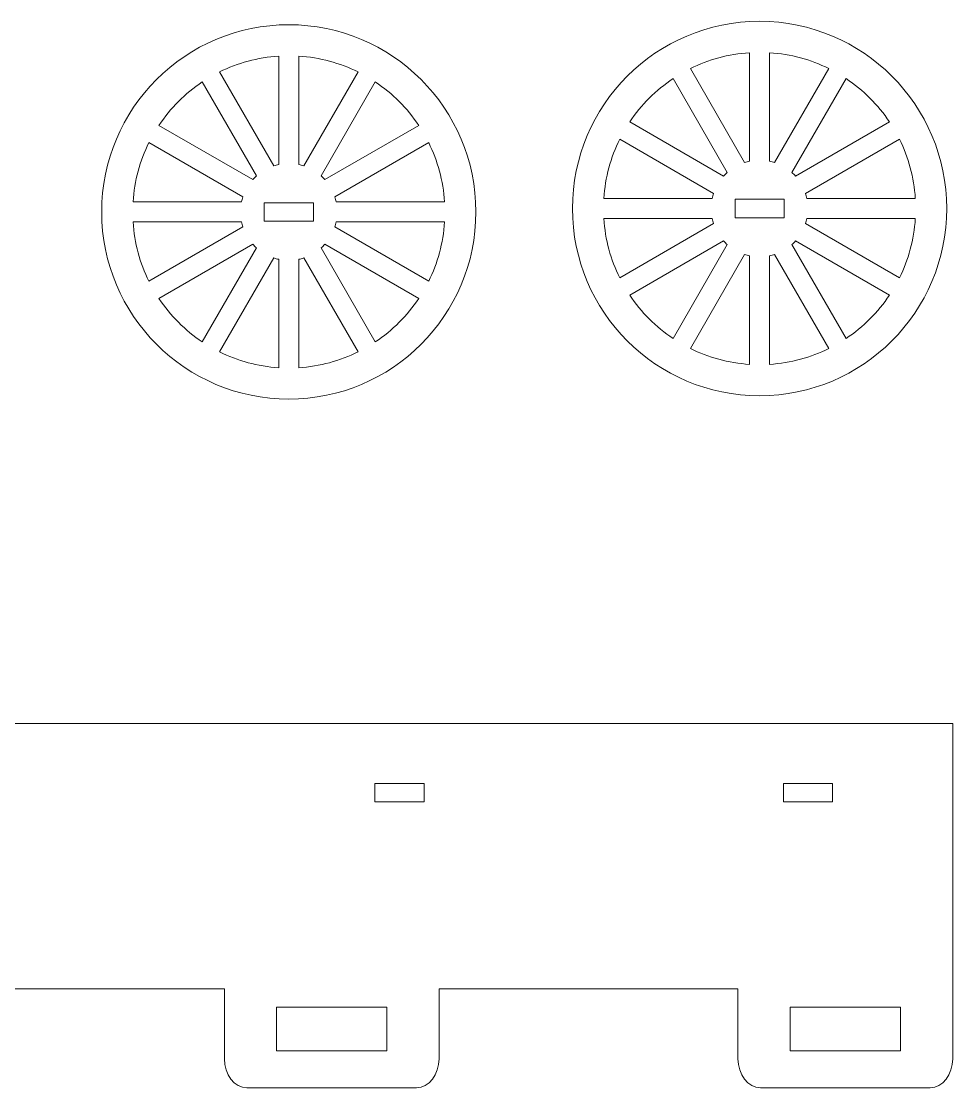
# Model space of a CAD drawing. Header units: centimetres. Extents: x -181 to 252, y -90 to 73.
# Drawn here: x 151.87 to 167.05, y -30.7 to -13.32 of the extents above; entities that cross this region are included whole.
import ezdxf

# ---------------------------------------------------------------- set-up
doc = ezdxf.new("R2010")
doc.units = ezdxf.units.CM
doc.header["$MEASUREMENT"] = 0
doc.layers.add('layer 1', color=7, linetype='Continuous')

msp = doc.modelspace()

# ---------------------------------------------------------------- linework, layer by layer
at = {"layer": 'layer 1', "color": 252, "lineweight": 9}
for points, knots in [([(159.28216, -16.42653), (159.28216, -14.74234), (157.91635, -13.37653), (156.23216, -13.37653), (156.23216, -13.37653), (154.54797, -13.37653), (153.18216, -14.74234), (153.18216, -16.42653), (153.18216, -16.42653), (153.18216, -18.11072), (154.54797, -19.47653), (156.23216, -19.47653), (156.23216, -19.47653), (157.91635, -19.47653), (159.28216, -18.11072), (159.28216, -16.42653)], [0, 0, 0, 0, 0.2, 0.2, 0.2, 0.2, 0.4, 0.4, 0.4, 0.4, 0.6, 0.6, 0.6, 0.6, 1, 1, 1, 1]), ([(163.9063, -13.32116), (162.22211, -13.32116), (160.8563, -14.68697), (160.8563, -16.37116), (160.8563, -16.37116), (160.8563, -18.05535), (162.22211, -19.42116), (163.9063, -19.42116), (163.9063, -19.42116), (165.59049, -19.42116), (166.9563, -18.05535), (166.9563, -16.37116), (166.9563, -16.37116), (166.9563, -14.68697), (165.59049, -13.32116), (163.9063, -13.32116)], [0, 0, 0, 0, 0.2, 0.2, 0.2, 0.2, 0.4, 0.4, 0.4, 0.4, 0.6, 0.6, 0.6, 0.6, 1, 1, 1, 1]), ([(156.06949, -13.88772), (156.06949, -13.88772), (156.06949, -15.65453), (156.06949, -15.65453), (156.06949, -15.65453), (156.04142, -15.66042), (156.0139, -15.66781), (155.98702, -15.67659), (155.98702, -15.67659), (155.98702, -15.67659), (155.10344, -14.14619), (155.10344, -14.14619), (155.10344, -14.14619), (155.39772, -14.0002), (155.72427, -13.90952), (156.06949, -13.88772)], [0, 0, 0, 0, 0.2, 0.2, 0.2, 0.2, 0.4, 0.4, 0.4, 0.4, 0.6, 0.6, 0.6, 0.6, 1, 1, 1, 1]), ([(157.36088, -14.14619), (157.36088, -14.14619), (156.47729, -15.67659), (156.47729, -15.67659), (156.47729, -15.67659), (156.45041, -15.66781), (156.42289, -15.66042), (156.39483, -15.65453), (156.39483, -15.65453), (156.39483, -15.65453), (156.39483, -13.88772), (156.39483, -13.88772), (156.39483, -13.88772), (156.74005, -13.90952), (157.0666, -14.0002), (157.36088, -14.14619)], [0, 0, 0, 0, 0.2, 0.2, 0.2, 0.2, 0.4, 0.4, 0.4, 0.4, 0.6, 0.6, 0.6, 0.6, 1, 1, 1, 1]), ([(163.66116, -15.62122), (163.66116, -15.62122), (162.77758, -14.09082), (162.77758, -14.09082), (162.77758, -14.09082), (163.07186, -13.94483), (163.39841, -13.85415), (163.74363, -13.83235), (163.74363, -13.83235), (163.74363, -13.83235), (163.74363, -15.59916), (163.74363, -15.59916), (163.74363, -15.59916), (163.71556, -15.60505), (163.68804, -15.61244), (163.66116, -15.62122)], [0, 0, 0, 0, 0.2, 0.2, 0.2, 0.2, 0.4, 0.4, 0.4, 0.4, 0.6, 0.6, 0.6, 0.6, 1, 1, 1, 1]), ([(164.06897, -15.59916), (164.06897, -15.59916), (164.06897, -13.83235), (164.06897, -13.83235), (164.06897, -13.83235), (164.41419, -13.85415), (164.74074, -13.94483), (165.03502, -14.09082), (165.03502, -14.09082), (165.03502, -14.09082), (164.15143, -15.62122), (164.15143, -15.62122), (164.15143, -15.62122), (164.12455, -15.61244), (164.09703, -15.60505), (164.06897, -15.59916)], [0, 0, 0, 0, 0.2, 0.2, 0.2, 0.2, 0.4, 0.4, 0.4, 0.4, 0.6, 0.6, 0.6, 0.6, 1, 1, 1, 1]), ([(154.82184, -14.30912), (154.82184, -14.30912), (155.70538, -15.83947), (155.70538, -15.83947), (155.70538, -15.83947), (155.68423, -15.85847), (155.6641, -15.8786), (155.6451, -15.89975), (155.6451, -15.89975), (155.6451, -15.89975), (154.11475, -15.0162), (154.11475, -15.0162), (154.11475, -15.0162), (154.30147, -14.73648), (154.54212, -14.49583), (154.82184, -14.30912)], [0, 0, 0, 0, 0.2, 0.2, 0.2, 0.2, 0.4, 0.4, 0.4, 0.4, 0.6, 0.6, 0.6, 0.6, 1, 1, 1, 1]), ([(156.75894, -15.83947), (156.75894, -15.83947), (157.64249, -14.30912), (157.64249, -14.30912), (157.64249, -14.30912), (157.92221, -14.49584), (158.16286, -14.73649), (158.34957, -15.01621), (158.34957, -15.01621), (158.34957, -15.01621), (156.81922, -15.89975), (156.81922, -15.89975), (156.81922, -15.89975), (156.80022, -15.8786), (156.78009, -15.85847), (156.75894, -15.83947)], [0, 0, 0, 0, 0.2, 0.2, 0.2, 0.2, 0.4, 0.4, 0.4, 0.4, 0.6, 0.6, 0.6, 0.6, 1, 1, 1, 1]), ([(163.37952, -15.7841), (163.35837, -15.8031), (163.33824, -15.82323), (163.31924, -15.84438), (163.31924, -15.84438), (163.31924, -15.84438), (161.78889, -14.96083), (161.78889, -14.96083), (161.78889, -14.96083), (161.97561, -14.68111), (162.21626, -14.44046), (162.49598, -14.25375), (162.49598, -14.25375), (162.49598, -14.25375), (163.37952, -15.7841), (163.37952, -15.7841)], [0, 0, 0, 0, 0.2, 0.2, 0.2, 0.2, 0.4, 0.4, 0.4, 0.4, 0.6, 0.6, 0.6, 0.6, 1, 1, 1, 1]), ([(164.43308, -15.7841), (164.43308, -15.7841), (165.31663, -14.25375), (165.31663, -14.25375), (165.31663, -14.25375), (165.59635, -14.44047), (165.837, -14.68112), (166.02371, -14.96084), (166.02371, -14.96084), (166.02371, -14.96084), (164.49336, -15.84438), (164.49336, -15.84438), (164.49336, -15.84438), (164.47436, -15.82323), (164.45423, -15.8031), (164.43308, -15.7841)], [0, 0, 0, 0, 0.2, 0.2, 0.2, 0.2, 0.4, 0.4, 0.4, 0.4, 0.6, 0.6, 0.6, 0.6, 1, 1, 1, 1]), ([(161.62596, -15.24244), (161.62596, -15.24244), (163.15636, -16.12603), (163.15636, -16.12603), (163.15636, -16.12603), (163.14758, -16.15291), (163.14019, -16.18042), (163.1343, -16.20849), (163.1343, -16.20849), (163.1343, -16.20849), (161.36749, -16.20849), (161.36749, -16.20849), (161.36749, -16.20849), (161.38929, -15.86327), (161.47997, -15.53672), (161.62596, -15.24244)], [0, 0, 0, 0, 0.2, 0.2, 0.2, 0.2, 0.4, 0.4, 0.4, 0.4, 0.6, 0.6, 0.6, 0.6, 1, 1, 1, 1]), ([(164.65624, -16.12602), (164.65624, -16.12602), (166.18664, -15.24244), (166.18664, -15.24244), (166.18664, -15.24244), (166.33263, -15.53672), (166.42331, -15.86327), (166.44511, -16.20849), (166.44511, -16.20849), (166.44511, -16.20849), (164.6783, -16.20849), (164.6783, -16.20849), (164.6783, -16.20849), (164.67241, -16.18042), (164.66502, -16.1529), (164.65624, -16.12602)], [0, 0, 0, 0, 0.2, 0.2, 0.2, 0.2, 0.4, 0.4, 0.4, 0.4, 0.6, 0.6, 0.6, 0.6, 1, 1, 1, 1]), ([(153.95182, -15.29781), (153.95182, -15.29781), (155.48222, -16.1814), (155.48222, -16.1814), (155.48222, -16.1814), (155.47344, -16.20828), (155.46605, -16.23579), (155.46016, -16.26386), (155.46016, -16.26386), (155.46016, -16.26386), (153.69335, -16.26386), (153.69335, -16.26386), (153.69335, -16.26386), (153.71515, -15.91864), (153.80583, -15.59209), (153.95182, -15.29781)], [0, 0, 0, 0, 0.2, 0.2, 0.2, 0.2, 0.4, 0.4, 0.4, 0.4, 0.6, 0.6, 0.6, 0.6, 1, 1, 1, 1]), ([(156.9821, -16.18139), (156.9821, -16.18139), (158.5125, -15.29781), (158.5125, -15.29781), (158.5125, -15.29781), (158.65849, -15.59209), (158.74917, -15.91864), (158.77097, -16.26386), (158.77097, -16.26386), (158.77097, -16.26386), (157.00416, -16.26386), (157.00416, -16.26386), (157.00416, -16.26386), (156.99827, -16.23579), (156.99088, -16.20827), (156.9821, -16.18139)], [0, 0, 0, 0, 0.2, 0.2, 0.2, 0.2, 0.4, 0.4, 0.4, 0.4, 0.6, 0.6, 0.6, 0.6, 1, 1, 1, 1]), ([(155.83216, -16.27653), (155.83216, -16.27653), (156.63216, -16.27653), (156.63216, -16.27653), (156.63216, -16.27653), (156.63216, -16.27653), (156.63216, -16.57653), (156.63216, -16.57653), (156.63216, -16.57653), (156.63216, -16.57653), (155.83216, -16.57653), (155.83216, -16.57653), (155.83216, -16.57653), (155.83216, -16.57653), (155.83216, -16.27653), (155.83216, -16.27653)], [0, 0, 0, 0, 0.2, 0.2, 0.2, 0.2, 0.4, 0.4, 0.4, 0.4, 0.6, 0.6, 0.6, 0.6, 1, 1, 1, 1]), ([(163.5063, -16.22116), (163.5063, -16.22116), (164.3063, -16.22116), (164.3063, -16.22116), (164.3063, -16.22116), (164.3063, -16.22116), (164.3063, -16.52116), (164.3063, -16.52116), (164.3063, -16.52116), (164.3063, -16.52116), (163.5063, -16.52116), (163.5063, -16.52116), (163.5063, -16.52116), (163.5063, -16.52116), (163.5063, -16.22116), (163.5063, -16.22116)], [0, 0, 0, 0, 0.2, 0.2, 0.2, 0.2, 0.4, 0.4, 0.4, 0.4, 0.6, 0.6, 0.6, 0.6, 1, 1, 1, 1]), ([(153.69335, -16.5892), (153.69335, -16.5892), (155.46016, -16.5892), (155.46016, -16.5892), (155.46016, -16.5892), (155.46605, -16.61727), (155.47344, -16.64479), (155.48222, -16.67167), (155.48222, -16.67167), (155.48222, -16.67167), (153.95182, -17.55525), (153.95182, -17.55525), (153.95182, -17.55525), (153.80583, -17.26097), (153.71515, -16.93442), (153.69335, -16.5892)], [0, 0, 0, 0, 0.2, 0.2, 0.2, 0.2, 0.4, 0.4, 0.4, 0.4, 0.6, 0.6, 0.6, 0.6, 1, 1, 1, 1]), ([(157.00416, -16.5892), (157.00416, -16.5892), (158.77097, -16.5892), (158.77097, -16.5892), (158.77097, -16.5892), (158.74917, -16.93442), (158.65849, -17.26097), (158.5125, -17.55525), (158.5125, -17.55525), (158.5125, -17.55525), (156.9821, -16.67166), (156.9821, -16.67166), (156.9821, -16.67166), (156.99088, -16.64478), (156.99827, -16.61727), (157.00416, -16.5892)], [0, 0, 0, 0, 0.2, 0.2, 0.2, 0.2, 0.4, 0.4, 0.4, 0.4, 0.6, 0.6, 0.6, 0.6, 1, 1, 1, 1]), ([(161.36749, -16.53383), (161.36749, -16.53383), (163.1343, -16.53383), (163.1343, -16.53383), (163.1343, -16.53383), (163.14019, -16.5619), (163.14758, -16.58942), (163.15636, -16.6163), (163.15636, -16.6163), (163.15636, -16.6163), (161.62596, -17.49988), (161.62596, -17.49988), (161.62596, -17.49988), (161.47997, -17.2056), (161.38929, -16.87905), (161.36749, -16.53383)], [0, 0, 0, 0, 0.2, 0.2, 0.2, 0.2, 0.4, 0.4, 0.4, 0.4, 0.6, 0.6, 0.6, 0.6, 1, 1, 1, 1]), ([(164.6783, -16.53383), (164.6783, -16.53383), (166.44511, -16.53383), (166.44511, -16.53383), (166.44511, -16.53383), (166.42331, -16.87905), (166.33263, -17.2056), (166.18664, -17.49988), (166.18664, -17.49988), (166.18664, -17.49988), (164.65624, -16.61629), (164.65624, -16.61629), (164.65624, -16.61629), (164.66502, -16.58941), (164.67241, -16.5619), (164.6783, -16.53383)], [0, 0, 0, 0, 0.2, 0.2, 0.2, 0.2, 0.4, 0.4, 0.4, 0.4, 0.6, 0.6, 0.6, 0.6, 1, 1, 1, 1]), ([(155.70538, -17.01359), (155.70538, -17.01359), (154.82183, -18.54394), (154.82183, -18.54394), (154.82183, -18.54394), (154.54211, -18.35722), (154.30146, -18.11657), (154.11475, -17.83685), (154.11475, -17.83685), (154.11475, -17.83685), (155.6451, -16.95331), (155.6451, -16.95331), (155.6451, -16.95331), (155.6641, -16.97446), (155.68423, -16.99459), (155.70538, -17.01359)], [0, 0, 0, 0, 0.2, 0.2, 0.2, 0.2, 0.4, 0.4, 0.4, 0.4, 0.6, 0.6, 0.6, 0.6, 1, 1, 1, 1]), ([(156.81922, -16.95331), (156.81922, -16.95331), (158.34957, -17.83686), (158.34957, -17.83686), (158.34957, -17.83686), (158.16285, -18.11658), (157.9222, -18.35723), (157.64248, -18.54394), (157.64248, -18.54394), (157.64248, -18.54394), (156.75894, -17.01359), (156.75894, -17.01359), (156.75894, -17.01359), (156.78009, -16.99459), (156.80022, -16.97446), (156.81922, -16.95331)], [0, 0, 0, 0, 0.2, 0.2, 0.2, 0.2, 0.4, 0.4, 0.4, 0.4, 0.6, 0.6, 0.6, 0.6, 1, 1, 1, 1]), ([(161.78889, -17.78148), (161.78889, -17.78148), (163.31924, -16.89794), (163.31924, -16.89794), (163.31924, -16.89794), (163.33824, -16.91909), (163.35837, -16.93922), (163.37952, -16.95822), (163.37952, -16.95822), (163.37952, -16.95822), (162.49597, -18.48857), (162.49597, -18.48857), (162.49597, -18.48857), (162.21625, -18.30185), (161.9756, -18.0612), (161.78889, -17.78148)], [0, 0, 0, 0, 0.2, 0.2, 0.2, 0.2, 0.4, 0.4, 0.4, 0.4, 0.6, 0.6, 0.6, 0.6, 1, 1, 1, 1]), ([(164.49336, -16.89794), (164.49336, -16.89794), (166.02371, -17.78149), (166.02371, -17.78149), (166.02371, -17.78149), (165.83699, -18.06121), (165.59634, -18.30186), (165.31662, -18.48857), (165.31662, -18.48857), (165.31662, -18.48857), (164.43308, -16.95822), (164.43308, -16.95822), (164.43308, -16.95822), (164.45423, -16.93922), (164.47436, -16.91909), (164.49336, -16.89794)], [0, 0, 0, 0, 0.2, 0.2, 0.2, 0.2, 0.4, 0.4, 0.4, 0.4, 0.6, 0.6, 0.6, 0.6, 1, 1, 1, 1]), ([(156.06949, -17.19853), (156.06949, -17.19853), (156.06949, -18.96534), (156.06949, -18.96534), (156.06949, -18.96534), (155.72427, -18.94354), (155.39772, -18.85286), (155.10344, -18.70687), (155.10344, -18.70687), (155.10344, -18.70687), (155.98703, -17.17647), (155.98703, -17.17647), (155.98703, -17.17647), (156.01391, -17.18525), (156.04142, -17.19264), (156.06949, -17.19853)], [0, 0, 0, 0, 0.2, 0.2, 0.2, 0.2, 0.4, 0.4, 0.4, 0.4, 0.6, 0.6, 0.6, 0.6, 1, 1, 1, 1]), ([(156.39483, -17.19853), (156.4229, -17.19264), (156.45042, -17.18525), (156.4773, -17.17647), (156.4773, -17.17647), (156.4773, -17.17647), (157.36088, -18.70687), (157.36088, -18.70687), (157.36088, -18.70687), (157.0666, -18.85286), (156.74005, -18.94354), (156.39483, -18.96534), (156.39483, -18.96534), (156.39483, -18.96534), (156.39483, -17.19853), (156.39483, -17.19853)], [0, 0, 0, 0, 0.2, 0.2, 0.2, 0.2, 0.4, 0.4, 0.4, 0.4, 0.6, 0.6, 0.6, 0.6, 1, 1, 1, 1]), ([(162.77758, -18.6515), (162.77758, -18.6515), (163.66117, -17.1211), (163.66117, -17.1211), (163.66117, -17.1211), (163.68805, -17.12988), (163.71556, -17.13727), (163.74363, -17.14316), (163.74363, -17.14316), (163.74363, -17.14316), (163.74363, -18.90997), (163.74363, -18.90997), (163.74363, -18.90997), (163.39841, -18.88817), (163.07186, -18.79749), (162.77758, -18.6515)], [0, 0, 0, 0, 0.2, 0.2, 0.2, 0.2, 0.4, 0.4, 0.4, 0.4, 0.6, 0.6, 0.6, 0.6, 1, 1, 1, 1]), ([(164.06897, -17.14316), (164.09704, -17.13727), (164.12456, -17.12988), (164.15144, -17.1211), (164.15144, -17.1211), (164.15144, -17.1211), (165.03502, -18.6515), (165.03502, -18.6515), (165.03502, -18.6515), (164.74074, -18.79749), (164.41419, -18.88817), (164.06897, -18.90997), (164.06897, -18.90997), (164.06897, -18.90997), (164.06897, -17.14316), (164.06897, -17.14316)], [0, 0, 0, 0, 0.2, 0.2, 0.2, 0.2, 0.4, 0.4, 0.4, 0.4, 0.6, 0.6, 0.6, 0.6, 1, 1, 1, 1]), ([(135.28948, -24.76148), (135.28948, -24.76148), (167.05397, -24.76148), (167.05397, -24.76148), (167.05397, -24.76148), (167.05397, -24.76148), (167.05397, -28.50648), (167.05397, -28.50648), (167.05397, -28.50648), (167.05397, -28.50648), (167.05398, -28.50749), (167.05398, -28.50749), (167.05398, -28.50749), (167.05398, -28.50749), (167.05398, -30.22303), (167.05398, -30.22303), (167.05398, -30.22303), (167.05398, -30.48262), (166.88879, -30.69501), (166.68689, -30.69501), (166.68689, -30.69501), (166.68689, -30.69501), (163.92107, -30.69501), (163.92107, -30.69501), (163.92107, -30.69501), (163.71917, -30.69501), (163.55398, -30.48262), (163.55398, -30.22303), (163.55398, -30.22303), (163.55398, -30.22303), (163.55398, -29.08479), (163.55398, -29.08479), (163.55398, -29.08479), (163.55398, -29.08479), (158.68159, -29.08479), (158.68159, -29.08479), (158.68159, -29.08479), (158.68159, -29.08479), (158.68159, -30.22303), (158.68159, -30.22303), (158.68159, -30.22303), (158.68159, -30.48262), (158.5164, -30.69501), (158.3145, -30.69501), (158.3145, -30.69501), (158.3145, -30.69501), (155.54868, -30.69501), (155.54868, -30.69501), (155.54868, -30.69501), (155.34678, -30.69501), (155.18159, -30.48262), (155.18159, -30.22303), (155.18159, -30.22303), (155.18159, -30.22303), (155.18159, -29.08479), (155.18159, -29.08479), (155.18159, -29.08479), (155.18159, -29.08479), (146.02923, -29.08479), (146.02923, -29.08479), (146.02923, -29.08479), (146.02923, -29.08479), (146.02923, -30.22303), (146.02923, -30.22303), (146.02923, -30.22303), (146.02923, -30.48262), (145.81684, -30.69501), (145.55725, -30.69501), (145.55725, -30.69501), (145.55725, -30.69501), (142.00121, -30.69501), (142.00121, -30.69501), (142.00121, -30.69501), (141.74162, -30.69501), (141.52923, -30.48262), (141.52923, -30.22303), (141.52923, -30.22303), (141.52923, -30.22303), (141.52923, -29.08479), (141.52923, -29.08479), (141.52923, -29.08479), (141.52923, -29.08479), (133.42107, -29.08479), (133.42107, -29.08479), (133.42107, -29.08479), (133.42107, -29.08479), (133.42107, -29.38479), (133.42107, -29.38479), (133.42107, -29.38479), (133.42107, -29.38479), (131.42107, -29.38479), (131.42107, -29.38479), (131.42107, -29.38479), (131.42107, -29.38479), (131.42107, -29.08479), (131.42107, -29.08479), (131.42107, -29.08479), (131.42107, -29.08479), (127.26391, -29.08479), (127.26391, -29.08479), (127.26391, -29.08479), (127.26391, -29.08479), (127.26391, -29.38479), (127.26391, -29.38479), (127.26391, -29.38479), (127.26391, -29.38479), (125.26391, -29.38479), (125.26391, -29.38479), (125.26391, -29.38479), (125.26391, -29.38479), (125.26391, -29.08479), (125.26391, -29.08479), (125.26391, -29.08479), (125.26391, -29.08479), (123.18531, -29.08479), (123.18531, -29.08479), (123.18531, -29.08479), (123.18531, -29.08479), (123.18531, -27.67873), (123.18531, -27.67873), (123.18531, -27.67873), (129.33521, -27.46641), (134.2359, -26.27809), (135.28948, -24.76148)], [0, 0, 0, 0, 0.03125, 0.03125, 0.03125, 0.03125, 0.0625, 0.0625, 0.0625, 0.0625, 0.09375, 0.09375, 0.09375, 0.09375, 0.125, 0.125, 0.125, 0.125, 0.15625, 0.15625, 0.15625, 0.15625, 0.1875, 0.1875, 0.1875, 0.1875, 0.21875, 0.21875, 0.21875, 0.21875, 0.25, 0.25, 0.25, 0.25, 0.28125, 0.28125, 0.28125, 0.28125, 0.3125, 0.3125, 0.3125, 0.3125, 0.34375, 0.34375, 0.34375, 0.34375, 0.375, 0.375, 0.375, 0.375, 0.40625, 0.40625, 0.40625, 0.40625, 0.4375, 0.4375, 0.4375, 0.4375, 0.46875, 0.46875, 0.46875, 0.46875, 0.5, 0.5, 0.5, 0.5, 0.53125, 0.53125, 0.53125, 0.53125, 0.5625, 0.5625, 0.5625, 0.5625, 0.59375, 0.59375, 0.59375, 0.59375, 0.625, 0.625, 0.625, 0.625, 0.65625, 0.65625, 0.65625, 0.65625, 0.6875, 0.6875, 0.6875, 0.6875, 0.71875, 0.71875, 0.71875, 0.71875, 0.75, 0.75, 0.75, 0.75, 0.78125, 0.78125, 0.78125, 0.78125, 0.8125, 0.8125, 0.8125, 0.8125, 0.84375, 0.84375, 0.84375, 0.84375, 0.875, 0.875, 0.875, 0.875, 0.90625, 0.90625, 0.90625, 0.90625, 0.9375, 0.9375, 0.9375, 0.9375, 1, 1, 1, 1]), ([(157.63611, -26.03645), (157.63611, -26.03645), (158.43611, -26.03645), (158.43611, -26.03645), (158.43611, -26.03645), (158.43611, -26.03645), (158.43611, -25.73645), (158.43611, -25.73645), (158.43611, -25.73645), (158.43611, -25.73645), (157.63611, -25.73645), (157.63611, -25.73645), (157.63611, -25.73645), (157.63611, -25.73645), (157.63611, -26.03645), (157.63611, -26.03645)], [0, 0, 0, 0, 0.2, 0.2, 0.2, 0.2, 0.4, 0.4, 0.4, 0.4, 0.6, 0.6, 0.6, 0.6, 1, 1, 1, 1]), ([(164.29701, -26.03645), (164.29701, -26.03645), (165.09701, -26.03645), (165.09701, -26.03645), (165.09701, -26.03645), (165.09701, -26.03645), (165.09701, -25.73645), (165.09701, -25.73645), (165.09701, -25.73645), (165.09701, -25.73645), (164.29701, -25.73645), (164.29701, -25.73645), (164.29701, -25.73645), (164.29701, -25.73645), (164.29701, -26.03645), (164.29701, -26.03645)], [0, 0, 0, 0, 0.2, 0.2, 0.2, 0.2, 0.4, 0.4, 0.4, 0.4, 0.6, 0.6, 0.6, 0.6, 1, 1, 1, 1]), ([(156.03159, -29.38479), (156.03159, -29.38479), (156.03159, -30.09501), (156.03159, -30.09501), (156.03159, -30.09501), (156.03159, -30.09501), (157.83159, -30.09501), (157.83159, -30.09501), (157.83159, -30.09501), (157.83159, -30.09501), (157.83159, -29.38479), (157.83159, -29.38479), (157.83159, -29.38479), (157.83159, -29.38479), (156.03159, -29.38479), (156.03159, -29.38479)], [0, 0, 0, 0, 0.2, 0.2, 0.2, 0.2, 0.4, 0.4, 0.4, 0.4, 0.6, 0.6, 0.6, 0.6, 1, 1, 1, 1]), ([(164.40398, -29.38479), (164.40398, -29.38479), (164.40398, -30.09501), (164.40398, -30.09501), (164.40398, -30.09501), (164.40398, -30.09501), (166.20398, -30.09501), (166.20398, -30.09501), (166.20398, -30.09501), (166.20398, -30.09501), (166.20398, -29.38479), (166.20398, -29.38479), (166.20398, -29.38479), (166.20398, -29.38479), (164.40398, -29.38479), (164.40398, -29.38479)], [0, 0, 0, 0, 0.2, 0.2, 0.2, 0.2, 0.4, 0.4, 0.4, 0.4, 0.6, 0.6, 0.6, 0.6, 1, 1, 1, 1])]:
    msp.add_open_spline(points, degree=3, knots=knots, dxfattribs=at)

doc.saveas('drawing.dxf')
